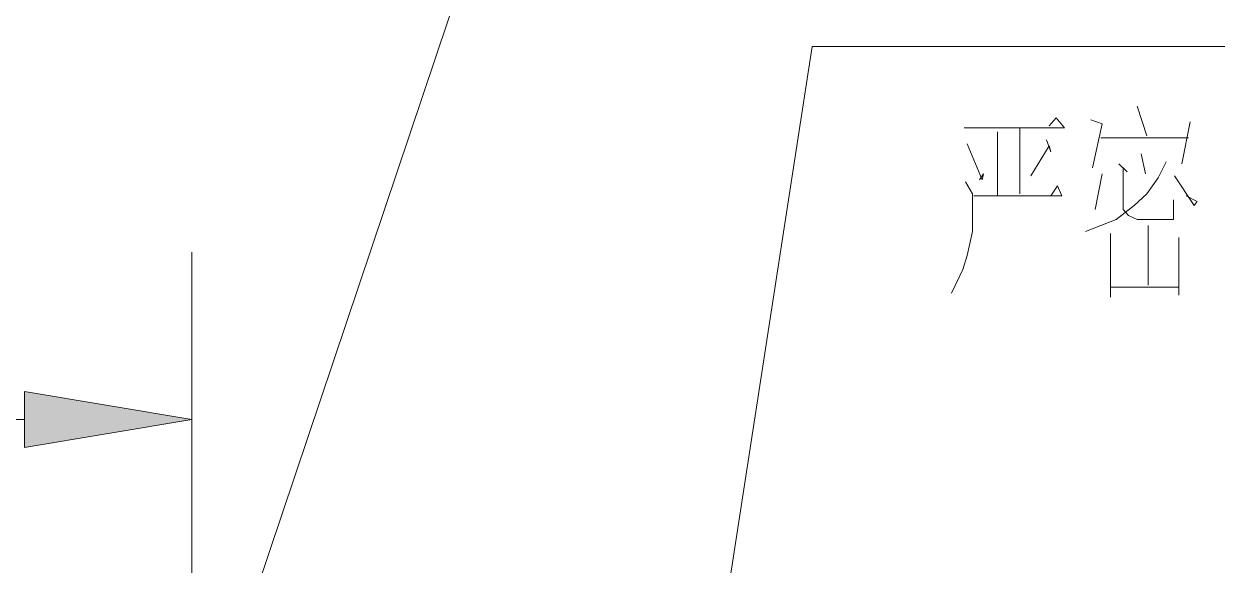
# Model space of a CAD drawing. Header units: millimetres. Extents: x 0 to 414, y 0 to 292.
# Drawn here: x 304.25 to 319, y 196.75 to 203.44 of the extents above; entities that cross this region are included whole.
import ezdxf

# ---------------------------------------------------------------- set-up
doc = ezdxf.new("R2010")
doc.units = ezdxf.units.MM

msp = doc.modelspace()

# ---------------------------------------------------------------- hatches: boundary and pattern name
h = msp.add_hatch(color=0)
h.dxf.hatch_style = 2
h.paths.add_polyline_path([(304.26025, 198.892583), (306.327528, 198.546861), (304.26025, 198.201139)])

# ---------------------------------------------------------------- linework, layer by layer
at = {"color": 0, "lineweight": 0}
for points in [[(305.392667, 191.283167), (312.335333, 211.938306)], [(313.993389, 203.154139), (312.190694, 191.494833)], [(327.854028, 203.154139), (313.993389, 203.154139)], [(315.870167, 202.15225), (317.111944, 202.15225), (317.006111, 202.275722), (316.921444, 202.176944)], [(318.008, 202.420361), (318.127944, 202.053472)], [(316.558083, 202.15225), (316.558083, 201.337333)], [(317.4365, 202.251028), (317.574083, 202.201639), (317.454139, 201.658361)], [(318.660639, 202.226333), (318.558333, 201.70775)], [(316.282917, 202.102861), (316.282917, 201.312639), (315.990111, 201.312639), (317.076667, 201.312639), (317.02375, 201.436111), (316.939083, 201.312639)], [(316.886167, 202.004083), (316.939083, 201.855917), (316.921444, 201.93), (316.695667, 201.559583)], [(317.559972, 202.028778), (318.643, 202.028778)], [(315.905444, 201.954694), (316.092417, 201.510194), (316.110056, 201.584278), (316.060667, 201.510194)], [(318.367833, 201.732444), (318.265528, 201.534889), (318.127944, 201.337333), (317.972722, 201.192694), (317.746944, 201.019833), (317.369472, 200.871667)], [(317.782222, 201.70775), (317.884528, 201.608972), (317.835139, 201.658361), (317.835139, 201.143306), (317.902167, 201.069222), (318.008, 201.019833), (318.456028, 201.019833), (318.456028, 201.26325)], [(318.057389, 201.831222), (318.110306, 201.584278)], [(317.574083, 201.584278), (317.489417, 201.143306)], [(318.470139, 201.559583), (318.713556, 201.192694), (318.748833, 201.242083), (318.61125, 201.312639)], [(315.887806, 201.4855), (315.972472, 201.337333), (315.972472, 200.871667), (315.905444, 200.575333), (315.852528, 200.402472), (315.714944, 200.106139)], [(317.679917, 200.846972), (317.679917, 200.060278), (317.679917, 200.180222), (318.523056, 200.180222), (318.523056, 200.084972), (318.523056, 200.797583), (318.523056, 200.229611)], [(318.145583, 200.94575), (318.145583, 200.204917)], [(306.327528, 191.791167), (306.327528, 200.614139)], [(304.26025, 198.546861), (294.611778, 198.546861)]]:
    msp.add_lwpolyline(points, dxfattribs=at)
msp.add_lwpolyline([(304.26025, 198.892583), (306.327528, 198.546861), (304.26025, 198.201139)], close=True, dxfattribs=at)

doc.saveas('drawing.dxf')
